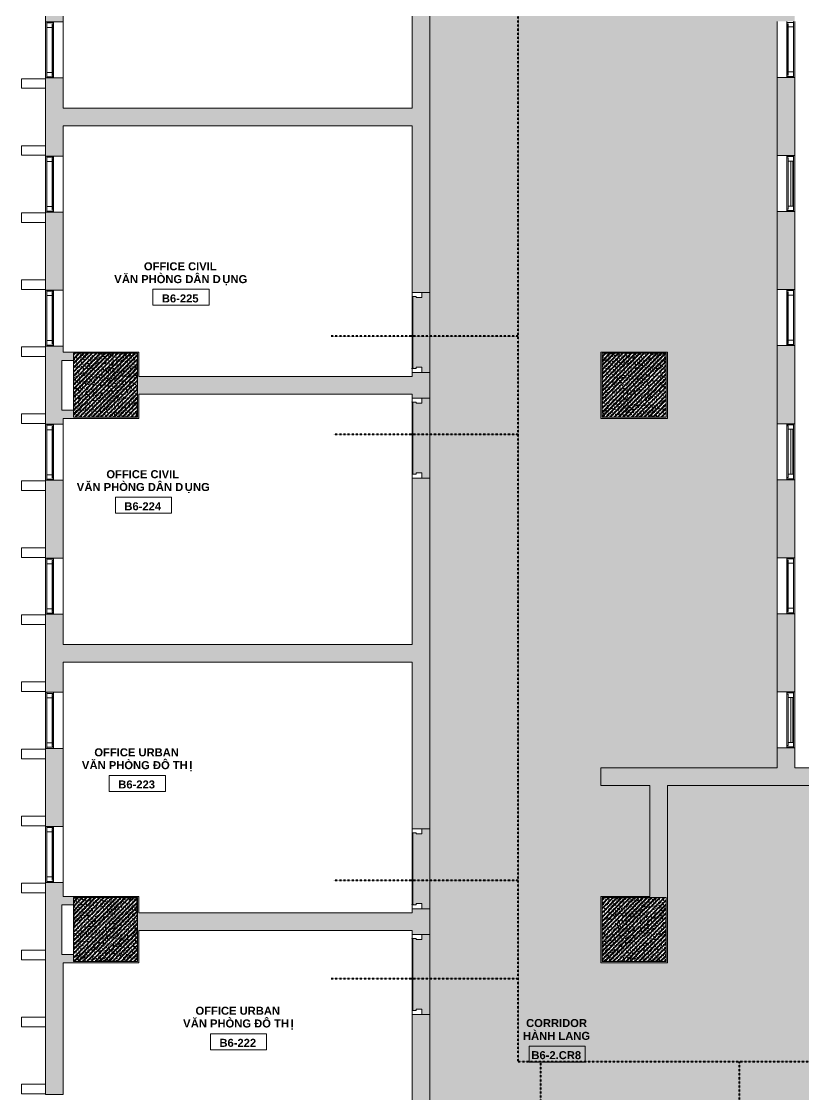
# Model space of a CAD drawing. Header units: millimetres. Extents: x -31340 to 17660, y 19597 to 75297.
# Drawn here: x -31340 to -21575, y 31886 to 45292 of the extents above; entities that cross this region are included whole.
import ezdxf

# ---------------------------------------------------------------- set-up
doc = ezdxf.new("R2010")
doc.units = ezdxf.units.MM
doc.linetypes.add('Dash', pattern=[6.35, 3.175, -3.175])
doc.linetypes.add('dash 1-1', pattern=[2, 1, -1])
for name, color, linetype, lineweight in [('A-AREA-IDEN', 2, 'Continuous', 9), ('A-DETL', 90, 'Continuous', 5), ('A-DOOR', 31, 'Continuous', 5), ('A-DOOR-FRAM', 31, 'Continuous', 5), ('A-FLOR', 192, 'Continuous', 5), ('A-FLOR-PATT', 8, 'Continuous', 5), ('A-GLAZ', 151, 'Continuous', 5), ('A-GLAZ-CWMG', 51, 'Continuous', 5), ('A-GLAZ-HDLN', 1, 'Dash', 5), ('A-WALL', 113, 'Continuous', 5), ('A-WALL-PATT', 111, 'Continuous', 5), ('S-COLS', 52, 'Continuous', 5)]:
    doc.layers.add(name, color=color, linetype=linetype, lineweight=lineweight)
doc.styles.add('Arial_B', font='arialbd.ttf', dxfattribs={"height": 100})
doc.styles.add('Arial_B_1', font='arialbd.ttf', dxfattribs={"height": 100})
pattern_1 = [(50, (0, 0), (63.763904, -5.57885), [6.668, -73.343]), (355, (0, 0), (-12.334876, 66.86951), [5.334, -58.674]), (100.451, (5.314, -0.465), (51.43036, 61.29098), [5.667, -62.332]), (46.184, (0, 17.78), (94.87722, -14.71484), [10.001, -110.014]), (96.636, (7.91, 16.55), (83.09115, 86.5993), [8.5, -93.497]), (351.184, (0, 17.78), (83.09204, 86.59928), [8.001, -88.011]), (21, (8.89, 13.335), (53.064487, -35.792726), [6.667, -73.342]), (326, (8.89, 13.335), (21.63066, 64.46546), [5.334, -58.674]), (71.451, (13.31, 10.35), (74.69646, 28.67237), [5.667, -62.332]), (37.5, (0, 0), (1.080413, 29.594271), [1.676, -56.286, 1.676, -57.887, -58.896]), (37.5, (0, 0), (1.080413, 29.594271), [-117.526, 1.676, -57.22]), (7.5, (0, 0), (23.386368, 35.063507), [1.676, -32.283, 1.676, -54.953, -22.447]), (7.5, (0, 0), (23.386368, 35.063507), [-90.589, 1.676, -20.771]), (327.5, (-19.825, 0), (47.456567, -2.005468), [1.676, -20.549, 1.676, -67.666, -92.011]), (327.5, (-19.825, 0), (47.456567, -2.005468), [-91.567, 1.676, -90.335]), (317.5, (-28.715, 0), (51.844948, 8.89904), [1.676, -27.216, 1.676, -44.374, -65.342]), (317.5, (-28.715, 0), (51.844948, 8.89904), [-74.943, 1.676, -63.665]), (45, (0, 0), (-26.715908, 26.715908), []), (45, (0, 10.89), (-26.715908, 26.715908), [])]

# ---------------------------------------------------------------- blocks, each defined once
blk = doc.blocks.new('DP3-D301 - DP3-D301-9166699-2nd Traffic Floor Plan - Pedestrian')
at = {"layer": 'A-DOOR'}
for p, q in [((447, -94), (447, -113)), ((450, -94), (447, -94)), ((450, -108), (450, -94))]:
    blk.add_line(p, q, dxfattribs=at)
for centre, radius, start, end in [((450, -113), 3, 180, 69.3211), ((450, -113), 3, 238.6638, 311.9935), ((450, -113), 3, 238.6638, 311.9935), ((450, -113), 3, 238.6638, 311.9935), ((450, -113), 3, 238.6638, 311.9935), ((450, -113), 3, 238.6638, 311.9935), ((450, -113), 3, 238.6638, 311.9935), ((450, -113), 3, 238.6638, 311.9935), ((452, -108), 2.19, 183.0662, 239.0753)]:
    blk.add_arc(centre, radius, start, end, dxfattribs=at)
at = {"layer": 'A-DOOR-FRAM'}
for p, q in [((-500, 10), (-435, 10)), ((-435, 10), (-435, -60)), ((435, 10), (500, 10)), ((435, -60), (435, 10)), ((-450, -110), (-500, -110)), ((-450, -60), (-450, -110)), ((-435, -60), (-450, -60)), ((450, -60), (435, -60)), ((450, -94), (450, -60)), ((500, -110), (451, -110))]:
    blk.add_line(p, q, dxfattribs=at)
blk = doc.blocks.new('DP3-D301 - DP3-D301-9166700-2nd Traffic Floor Plan - Pedestrian')
at = {"layer": 'A-DOOR'}
for p, q in [((447, 113), (447, 94)), ((447, 94), (450, 94)), ((450, 94), (450, 108))]:
    blk.add_line(p, q, dxfattribs=at)
for centre, radius, start, end in [((450, 113), 3, 290.6789, 180), ((450, 113), 3, 48.0065, 121.3362), ((450, 113), 3, 48.0065, 121.3362), ((450, 113), 3, 48.0065, 121.3362), ((450, 113), 3, 48.0065, 121.3362), ((450, 113), 3, 48.0065, 121.3362), ((450, 113), 3, 48.0065, 121.3362), ((450, 113), 3, 48.0065, 121.3362), ((452, 108), 2.19, 120.9247, 176.9338)]:
    blk.add_arc(centre, radius, start, end, dxfattribs=at)
at = {"layer": 'A-DOOR-FRAM'}
for p, q in [((-450, 110), (-500, 110)), ((-450, 60), (-450, 110)), ((-435, 60), (-450, 60)), ((-435, -10), (-435, 60)), ((450, 60), (435, 60)), ((435, 60), (435, -10)), ((450, 94), (450, 60)), ((500, 110), (451, 110)), ((-500, -10), (-435, -10)), ((435, -10), (500, -10))]:
    blk.add_line(p, q, dxfattribs=at)
blk = doc.blocks.new('VGU_CLUSTER_W1A - W2A - W3A - W4 - W5C - W6 - VGU_CLUSTER_W1A-8561551-2nd Traffic Floor Plan - Pedestrian')
at = {"layer": 'A-GLAZ', "lineweight": 9}
for p, q in [((-337, 95), (-350, 95)), ((-350, 12), (-337, 12)), ((-337, 95), (-337, 12)), ((-281, 95), (-337, 95)), ((-337, 12), (-337, 95)), ((-337, 12), (-322, 12)), ((-322, 12), (-322, 28)), ((-322, 28), (-281, 28)), ((-281, 28), (-281, 95)), ((281, 88), (-281, 88)), ((-281, 88), (-281, 63)), ((-281, 63), (281, 63)), ((337, 95), (281, 95)), ((281, 95), (281, 28)), ((281, 63), (281, 88)), ((281, 28), (322, 28)), ((322, 28), (322, 12)), ((322, 12), (337, 12)), ((337, 12), (337, 95)), ((350, 95), (337, 95)), ((337, 95), (337, 12)), ((337, 12), (350, 12))]:
    blk.add_line(p, q, dxfattribs=at)
at = {"layer": 'A-GLAZ'}
for p, q in [((-322, 12), (322, 12)), ((281, 95), (-281, 95)), ((-281, 28), (281, 28))]:
    blk.add_line(p, q, dxfattribs=at)
at = {"layer": 'A-GLAZ-HDLN'}
for p in [(-13, 12), (13, 12)]:
    blk.add_line(p, (0, 12), dxfattribs=at)
blk = doc.blocks.new('VGU_CLUSTER_W1C - W2C - VGU_CLUSTER_W1C-8560554-2nd Traffic Floor Plan - Pedestrian')
at = {"layer": 'A-GLAZ', "lineweight": 9}
for p, q in [((-337, 95), (-350, 95)), ((-350, 12), (-337, 12)), ((-337, 95), (-337, 12)), ((-281, 95), (-337, 95)), ((-337, 12), (-337, 95)), ((-337, 12), (-322, 12)), ((-322, 12), (-322, 28)), ((-322, 28), (-281, 28)), ((-281, 28), (-311, 28)), ((-311, 28), (-311, 21)), ((-311, 21), (-251, 21)), ((-251, 21), (-251, 28)), ((251, 28), (251, 21)), ((251, 21), (311, 21)), ((337, 95), (281, 95)), ((281, 28), (322, 28)), ((311, 28), (281, 28)), ((311, 21), (311, 28)), ((322, 28), (322, 12)), ((322, 12), (337, 12)), ((337, 12), (337, 95)), ((350, 95), (337, 95)), ((337, 95), (337, 12)), ((337, 12), (350, 12))]:
    blk.add_line(p, q, dxfattribs=at)
at = {"layer": 'A-GLAZ'}
for p, q in [((-322, 12), (322, 12)), ((-281, 95), (281, 95)), ((-281, 95), (-281, 28)), ((281, 28), (-281, 28)), ((-251, 21), (251, 21)), ((281, 95), (281, 28))]:
    blk.add_line(p, q, dxfattribs=at)
blk = doc.blocks.new('VGU_CLUSTER_W1C - W2C - VGU_CLUSTER_W1C-8570440-2nd Traffic Floor Plan - Pedestrian')
at = {"layer": 'A-GLAZ', "lineweight": 9}
for p, q in [((-350, -12), (-337, -12)), ((-337, -95), (-350, -95)), ((-337, -12), (-322, -12)), ((-337, -95), (-337, -12)), ((-337, -12), (-337, -95)), ((-281, -95), (-337, -95)), ((-322, -12), (-322, -28)), ((-322, -28), (-281, -28)), ((-311, -21), (-251, -21)), ((-311, -28), (-311, -21)), ((-281, -28), (-311, -28)), ((-251, -21), (-251, -28)), ((251, -21), (311, -21)), ((251, -28), (251, -21)), ((281, -28), (322, -28)), ((311, -28), (281, -28)), ((337, -95), (281, -95)), ((311, -21), (311, -28)), ((322, -12), (337, -12)), ((322, -28), (322, -12)), ((337, -12), (337, -95)), ((337, -12), (350, -12)), ((337, -95), (337, -12)), ((350, -95), (337, -95))]:
    blk.add_line(p, q, dxfattribs=at)
at = {"layer": 'A-GLAZ'}
for p, q in [((-322, -12), (322, -12)), ((-281, -28), (281, -28)), ((-281, -28), (-281, -95)), ((281, -95), (-281, -95)), ((-251, -21), (251, -21)), ((281, -28), (281, -95))]:
    blk.add_line(p, q, dxfattribs=at)
blk = doc.blocks.new('Room Tag - Room Tag-8377849-2nd Traffic Floor Plan - Pedestrian')
at = {"layer": 'A-AREA-IDEN'}
for p, q in [((-7, -0.80625), (-7, -4.80625)), ((-7, -0.80625), (7, -0.80625)), ((7, -0.80625), (7, -4.80625)), ((-7, -4.80625), (7, -4.80625))]:
    blk.add_line(p, q, dxfattribs=at)

msp = doc.modelspace()

# ---------------------------------------------------------------- hatches: boundary and pattern name
at = {"layer": 'A-FLOR-PATT'}
h = msp.add_hatch(color=11, dxfattribs=at)
h.paths.add_polyline_path([(-5115, 20117), (-3805, 20117), (-3805, 21062), (-3375, 21062), (-3375, 22637), (-3272, 22637), (-3274, 22638), (-3275, 22640), (-3275, 22699), (-3274, 22701), (-3272, 22702), (-3208, 22702), (-3206, 22701), (-3205, 22699), (-3205, 22690), (-3204, 22688), (-3202, 22687), (-3158, 22687), (-3156, 22686), (-3155, 22684), (-3155, 22640), (-3156, 22638), (-3158, 22637), (-3155, 22637), (-3155, 23584), (-3171, 23584), (-3171, 23587), (-3202, 23587), (-3204, 23586), (-3205, 23584), (-3205, 23575), (-3206, 23573), (-3208, 23572), (-3272, 23572), (-3274, 23573), (-3275, 23575), (-3275, 23634), (-3274, 23636), (-3272, 23637), (-3375, 23637), (-3375, 26947), (-3790, 26947), (-3790, 26932), (-3805, 26932), (-3805, 27762), (-3790, 27762), (-3790, 27747), (-3375, 27747), (-3375, 27847), (-3372, 27847), (-3374, 27848), (-3375, 27850), (-3375, 27894), (-3374, 27896), (-3372, 27897), (-3360, 27897), (-3360, 28497), (-3372, 28497), (-3374, 28498), (-3375, 28500), (-3375, 28544), (-3374, 28546), (-3372, 28547), (-3375, 28547), (-3375, 31072), (2875, 31072), (2875, 24752), (3975, 24752), (3975, 24742), (5975, 24742), (5975, 24752), (6145, 24752), (6145, 31132), (6408, 31132), (6406, 31133), (6405, 31135), (6405, 31194), (6406, 31196), (6408, 31197), (6472, 31197), (6474, 31196), (6475, 31194), (6475, 31185), (6476, 31183), (6479, 31182), (6509, 31182), (6509, 31185), (6525, 31185), (6525, 32979), (6509, 32979), (6509, 32982), (6478, 32982), (6476, 32981), (6475, 32979), (6475, 32970), (6474, 32968), (6472, 32967), (6408, 32967), (6406, 32968), (6405, 32970), (6405, 33029), (6406, 33031), (6408, 33032), (6145, 33032), (6145, 34042), (-2975, 34042), (-2975, 33532), (-3805, 33532), (-3805, 54562), (-2975, 54562), (-2975, 54052), (-1290, 54052), (-1290, 54789), (-1292, 54787), (-1294, 54787), (-1295, 54788), (-1295, 54792), (-1293, 54793), (-1290, 54793), (-1290, 60432), (-1625, 60432), (-1625, 60532), (-1690, 60532), (-1690, 60602), (-1675, 60602), (-1675, 60636), (-1678, 60636), (-1677, 60657), (-1676, 60658), (-1672, 60657), (-1672, 60655), (-1673, 60653), (-1673, 60652), (-1290, 60652), (-1291, 66510), (-1292, 66509), (-1295, 66509), (-1295, 66510), (-1295, 66514), (-1293, 66515), (-1274, 66515), (-1274, 66512), (-1105, 66512), (-1105, 65972), (4458, 65973), (4457, 65974), (4458, 65977), (4458, 65977), (4462, 65977), (4463, 65975), (4463, 65972), (5957, 65972), (5958, 65977), (5959, 65978), (5963, 65977), (5963, 65974), (5962, 65973), (5962, 65972), (8558, 65973), (8557, 65974), (8558, 65977), (8558, 65977), (8562, 65977), (8563, 65975), (8563, 65972), (10057, 65972), (10058, 65977), (10059, 65978), (10063, 65977), (10063, 65974), (10062, 65973), (10062, 65972), (13510, 65972), (13510, 68712), (11640, 68712), (11640, 68812), (11575, 68812), (11575, 68882), (11590, 68882), (11590, 68917), (10693, 68917), (10693, 68916), (10690, 68916), (10690, 68882), (10705, 68882), (10705, 68812), (10640, 68812), (10640, 68712), (10320, 68712), (10320, 68815), (10319, 68813), (10317, 68812), (10258, 68812), (10256, 68813), (10255, 68815), (10255, 68879), (10256, 68881), (10258, 68882), (10267, 68882), (10269, 68883), (10270, 68885), (10270, 68916), (10267, 68916), (10267, 68927), (9370, 68927), (9370, 68885), (9371, 68883), (9373, 68882), (9382, 68882), (9384, 68881), (9385, 68879), (9385, 68815), (9384, 68813), (9382, 68812), (9323, 68812), (9321, 68813), (9320, 68815), (9320, 68712), (5545, 68712), (5545, 68815), (5544, 68813), (5542, 68812), (5483, 68812), (5481, 68813), (5480, 68815), (5480, 68879), (5481, 68881), (5483, 68882), (5492, 68882), (5494, 68883), (5495, 68885), (5495, 68927), (4698, 68927), (4698, 68916), (4695, 68916), (4695, 68885), (4696, 68883), (4698, 68882), (4707, 68882), (4709, 68881), (4710, 68879), (4710, 68815), (4709, 68813), (4707, 68812), (4648, 68812), (4646, 68813), (4645, 68815), (4645, 68712), (-1105, 68712), (-1105, 68312), (-1274, 68312), (-1274, 68309), (-1295, 68310), (-1296, 68310), (-1295, 68315), (-1292, 68315), (-1291, 68314), (-1290, 68314), (-1290, 68712), (-3375, 68712), (-3375, 71542), (-2875, 71542), (-2875, 71492), (-2860, 71492), (-2860, 71422), (-2925, 71422), (-2925, 71412), (-1925, 71412), (-1925, 71422), (-1990, 71422), (-1990, 71492), (-1975, 71492), (-1975, 71526), (-1978, 71526), (-1977, 71547), (-1976, 71548), (-1972, 71547), (-1972, 71544), (-1973, 71543), (-1973, 71542), (-1435, 71542), (-1435, 73062), (-1980, 73062), (-1980, 73132), (-1965, 73132), (-1965, 73182), (-1915, 73182), (-1915, 73192), (-2915, 73192), (-2915, 73182), (-2866, 73182), (-2868, 73184), (-2868, 73186), (-2867, 73187), (-2863, 73187), (-2862, 73185), (-2862, 73166), (-2865, 73166), (-2865, 73132), (-2850, 73132), (-2850, 73062), (-3375, 73062), (-3375, 73832), (-3805, 73832), (-3805, 74777), (-5175, 74777), (-5175, 73062), (-5470, 73062), (-5470, 73132), (-5455, 73132), (-5455, 73166), (-5458, 73166), (-5457, 73187), (-5456, 73188), (-5452, 73187), (-5452, 73184), (-5453, 73183), (-5453, 73182), (-5405, 73182), (-5405, 73192), (-6405, 73192), (-6405, 73182), (-6355, 73182), (-6355, 73132), (-6340, 73132), (-6340, 73062), (-6405, 73062), (-6405, 71542), (-5175, 71542), (-5175, 68702), (-5890, 68702), (-5890, 68712), (-7090, 68712), (-7090, 68702), (-8290, 68702), (-8290, 68712), (-9490, 68712), (-9490, 68702), (-10205, 68702), (-10205, 68712), (-11390, 68712), (-11390, 69677), (-11539, 69677), (-11537, 69675), (-11537, 69673), (-11538, 69672), (-11542, 69672), (-11543, 69674), (-11543, 69677), (-12830, 69677), (-12830, 68712), (-20045, 68712), (-20045, 69677), (-20224, 69677), (-20222, 69675), (-20222, 69673), (-20223, 69672), (-20227, 69672), (-20228, 69674), (-20228, 69677), (-21722, 69677), (-21722, 69672), (-21723, 69671), (-21727, 69672), (-21728, 69674), (-21727, 69676), (-21727, 69677), (-21905, 69677), (-21905, 68712), (-23495, 68712), (-23495, 70787), (-24439, 70787), (-24437, 70785), (-24437, 70783), (-24438, 70782), (-24442, 70782), (-24443, 70784), (-24443, 70803), (-24440, 70803), (-24440, 70837), (-24455, 70837), (-24455, 70907), (-24390, 70907), (-24390, 71002), (-25390, 71002), (-25390, 70907), (-25325, 70907), (-25325, 70837), (-25340, 70837), (-25340, 70787), (-26240, 70787), (-26240, 68707), (-26340, 68707), (-26340, 68642), (-26410, 68642), (-26410, 68657), (-26455, 68657), (-26455, 67760), (-26444, 67760), (-26444, 67757), (-26410, 67757), (-26410, 67772), (-26340, 67772), (-26340, 67707), (-26240, 67707), (-26240, 65357), (-26340, 65357), (-26340, 65292), (-26406, 65292), (-26406, 65307), (-26455, 65307), (-26455, 64410), (-26444, 64410), (-26444, 64407), (-26406, 64407), (-26406, 64422), (-26340, 64422), (-26340, 64357), (-26240, 64357), (-26240, 64037), (-26340, 64037), (-26340, 63972), (-26410, 63972), (-26410, 63987), (-26444, 63987), (-26444, 63984), (-26455, 63984), (-26455, 63087), (-26410, 63087), (-26410, 63102), (-26340, 63102), (-26340, 63037), (-26240, 63037), (-26240, 60552), (-26056, 60552), (-26058, 60554), (-26058, 60556), (-26057, 60557), (-26053, 60557), (-26052, 60555), (-26052, 60536), (-26055, 60536), (-26055, 60502), (-26040, 60502), (-26040, 60432), (-26240, 60432), (-26240, 58657), (-26340, 58657), (-26340, 58592), (-26410, 58592), (-26410, 58607), (-26455, 58607), (-26455, 57710), (-26444, 57710), (-26444, 57707), (-26410, 57707), (-26410, 57722), (-26340, 57722), (-26340, 57657), (-26240, 57657), (-26240, 55307), (-26340, 55307), (-26340, 55242), (-26410, 55242), (-26410, 55257), (-26455, 55257), (-26455, 54360), (-26444, 54360), (-26444, 54357), (-26410, 54357), (-26410, 54372), (-26340, 54372), (-26340, 54307), (-26240, 54307), (-26240, 53987), (-26340, 53987), (-26340, 53922), (-26410, 53922), (-26410, 53937), (-26444, 53937), (-26444, 53934), (-26455, 53934), (-26455, 53037), (-26410, 53037), (-26410, 53052), (-26340, 53052), (-26340, 52987), (-26240, 52987), (-26240, 48607), (-26340, 48607), (-26340, 48542), (-26410, 48542), (-26410, 48557), (-26455, 48557), (-26455, 47660), (-26444, 47660), (-26444, 47657), (-26410, 47657), (-26410, 47672), (-26340, 47672), (-26340, 47607), (-26240, 47607), (-26240, 47287), (-26340, 47287), (-26340, 47222), (-26410, 47222), (-26410, 47237), (-26444, 47237), (-26444, 47234), (-26455, 47234), (-26455, 46337), (-26410, 46337), (-26410, 46352), (-26340, 46352), (-26340, 46287), (-26240, 46287), (-26240, 41907), (-26340, 41907), (-26340, 41842), (-26410, 41842), (-26410, 41857), (-26455, 41857), (-26455, 40960), (-26444, 40960), (-26444, 40957), (-26410, 40957), (-26410, 40972), (-26340, 40972), (-26340, 40907), (-26240, 40907), (-26240, 40587), (-26340, 40587), (-26340, 40522), (-26410, 40522), (-26410, 40537), (-26444, 40537), (-26444, 40534), (-26455, 40534), (-26455, 39637), (-26410, 39637), (-26410, 39652), (-26340, 39652), (-26340, 39587), (-26240, 39587), (-26240, 35207), (-26340, 35207), (-26340, 35142), (-26410, 35142), (-26410, 35157), (-26455, 35157), (-26455, 34260), (-26444, 34260), (-26444, 34257), (-26410, 34257), (-26410, 34272), (-26340, 34272), (-26340, 34207), (-26240, 34207), (-26240, 33887), (-26340, 33887), (-26340, 33822), (-26410, 33822), (-26410, 33837), (-26444, 33837), (-26444, 33834), (-26455, 33834), (-26455, 32937), (-26410, 32937), (-26410, 32952), (-26340, 32952), (-26340, 32887), (-26240, 32887), (-26240, 28507), (-26340, 28507), (-26340, 28442), (-26410, 28442), (-26410, 28457), (-26455, 28457), (-26455, 27560), (-26444, 27560), (-26444, 27557), (-26410, 27557), (-26410, 27572), (-26340, 27572), (-26340, 27507), (-26240, 27507), (-26240, 27187), (-26340, 27187), (-26340, 27122), (-26410, 27122), (-26410, 27137), (-26444, 27137), (-26444, 27134), (-26455, 27134), (-26455, 26237), (-26410, 26237), (-26410, 26252), (-26340, 26252), (-26340, 26187), (-26240, 26187), (-26240, 24107), (-25355, 24107), (-25355, 24007), (-25290, 24007), (-25290, 23937), (-25305, 23937), (-25305, 23891), (-24408, 23891), (-24408, 23903), (-24405, 23903), (-24405, 23937), (-24420, 23937), (-24420, 24007), (-24355, 24007), (-24355, 24107), (-24105, 24107), (-24105, 31072), (-23275, 31072), (-23275, 30077), (-23126, 30077), (-23128, 30079), (-23128, 30081), (-23127, 30082), (-23123, 30082), (-23122, 30080), (-23122, 30077), (-21628, 30078), (-21627, 30082), (-21626, 30083), (-21622, 30082), (-21622, 30079), (-21623, 30078), (-21623, 30077), (-21475, 30077), (-21475, 31072), (-12095, 31072), (-12095, 30077), (-11947, 30078), (-11948, 30079), (-11947, 30082), (-11947, 30082), (-11943, 30082), (-11942, 30080), (-11942, 30077), (-10448, 30077), (-10447, 30082), (-10446, 30083), (-10442, 30082), (-10442, 30079), (-10443, 30078), (-10443, 30077), (-10295, 30077), (-10295, 31072), (-6625, 31072), (-6625, 31352), (-6525, 31352), (-6525, 31417), (-6455, 31417), (-6455, 31402), (-6421, 31402), (-6421, 31405), (-6400, 31404), (-6399, 31404), (-6400, 31399), (-6402, 31399), (-6404, 31400), (-6405, 31400), (-6405, 31072), (-5175, 31072), (-5175, 26557), (-6920, 26557), (-6920, 24957), (-5175, 24957), (-5175, 20117)])
h.paths.add_polyline_path([(-3158, 23587), (-3155, 23587), (-3155, 23588), (-3155, 23637), (-3158, 23637), (-3156, 23636), (-3155, 23634), (-3155, 23589), (-3156, 23588), (-3158, 23587)])
h.paths.add_polyline_path([(-3555, 30424), (-3555, 30445), (-3515, 30471), (-3504, 30478), (-3494, 30488), (-3491, 30497), (-3490, 30507), (-3490, 30530), (-3555, 30530), (-3555, 30548), (-3407, 30548), (-3407, 30484), (-3411, 30455), (-3416, 30446), (-3425, 30439), (-3436, 30434), (-3448, 30433), (-3462, 30435), (-3474, 30443), (-3483, 30455), (-3488, 30474), (-3496, 30463), (-3515, 30448), (-3520, 30445)])
h.paths.add_polyline_path([(-3448, 30451), (-3438, 30454), (-3432, 30459), (-3427, 30469), (-3425, 30484), (-3425, 30530), (-3471, 30530), (-3471, 30488), (-3469, 30467), (-3461, 30455), (-3454, 30453)])
h.paths.add_polyline_path([(-3407, 30580), (-3555, 30580), (-3555, 30599), (-3485, 30599), (-3485, 30677), (-3555, 30677), (-3555, 30696), (-3407, 30696), (-3407, 30677), (-3467, 30677), (-3467, 30599), (-3407, 30599)])
h.paths.add_polyline_path([(6522, 31132), (6525, 31132), (6525, 31134), (6525, 31133)])
h.paths.add_polyline_path([(6525, 31179), (6525, 31182), (6524, 31182), (6522, 31182), (6524, 31181), (6525, 31179)])
h.paths.add_polyline_path([(6524, 32982), (6525, 32983), (6525, 32984), (6524, 32983), (6522, 32982)])
h.paths.add_polyline_path([(6525, 33029), (6525, 33032), (6522, 33032), (6524, 33031)])
h.paths.add_polyline_path([(-6455, 33187), (-6525, 33187), (-6525, 33252), (-6625, 33252), (-6625, 33532), (-10605, 33532), (-10605, 35747), (-23275, 35747), (-23275, 33532), (-24105, 33532), (-24105, 34362), (-23495, 34362), (-23495, 35747), (-24105, 35747), (-24105, 35967), (-21905, 35967), (-21905, 61417), (-23275, 61417), (-23275, 60432), (-24270, 60432), (-24270, 60502), (-24255, 60502), (-24255, 60536), (-24258, 60536), (-24257, 60557), (-24256, 60558), (-24252, 60557), (-24252, 60555), (-24253, 60553), (-24253, 60552), (-24105, 60552), (-24105, 61637), (-21905, 61637), (-21905, 66412), (-5175, 66412), (-5175, 60652), (-3805, 60652), (-3805, 61262), (-2975, 61262), (-2975, 60652), (-2575, 60652), (-2575, 60602), (-2560, 60602), (-2560, 60532), (-2625, 60532), (-2625, 60432), (-5175, 60432), (-5175, 33532), (-6405, 33532), (-6405, 33203), (-6403, 33205), (-6401, 33205), (-6400, 33204), (-6400, 33200), (-6402, 33199), (-6421, 33199), (-6421, 33202), (-6455, 33202), (-6455, 33199)])
h.paths.add_polyline_path([(-16490, 33532), (-17305, 33532), (-17305, 34362), (-16475, 34362), (-16475, 33532)])
h.paths.add_polyline_path([(-23290, 40332), (-24105, 40332), (-24105, 41162), (-23275, 41162), (-23275, 40332)])
h.paths.add_polyline_path([(-3985, 46554), (-3985, 46575), (-3945, 46601), (-3934, 46608), (-3924, 46618), (-3921, 46627), (-3920, 46637), (-3920, 46660), (-3985, 46660), (-3985, 46678), (-3837, 46678), (-3837, 46614), (-3841, 46585), (-3846, 46576), (-3855, 46569), (-3866, 46564), (-3878, 46563), (-3892, 46565), (-3904, 46573), (-3913, 46585), (-3918, 46604), (-3926, 46593), (-3945, 46578), (-3950, 46575)])
h.paths.add_polyline_path([(-3878, 46581), (-3869, 46583), (-3862, 46589), (-3857, 46599), (-3855, 46618), (-3855, 46660), (-3902, 46660), (-3901, 46614), (-3899, 46597), (-3891, 46585), (-3884, 46583)])
h.paths.add_polyline_path([(-3837, 46710), (-3985, 46710), (-3985, 46729), (-3915, 46729), (-3915, 46807), (-3985, 46807), (-3985, 46826), (-3837, 46826), (-3837, 46807), (-3897, 46807), (-3897, 46729), (-3837, 46729)])
h.paths.add_polyline_path([(-23290, 47032), (-24105, 47032), (-24105, 47862), (-23275, 47862), (-23275, 47032)])
h.paths.add_polyline_path([(-24105, 53732), (-24105, 54562), (-23275, 54562), (-23275, 53732), (-24090, 53732)])
h.paths.add_polyline_path([(-3790, 65882), (-3805, 65882), (-3805, 66412), (-2975, 66412), (-2975, 65882), (-3349, 65882)])
h.paths.add_polyline_path([(-24083, 65882), (-24105, 65882), (-24105, 66412), (-23275, 66412), (-23275, 65882), (-23495, 65882)])
h.paths.add_polyline_path([(6160, 67532), (6145, 67532), (6145, 68347), (6975, 68347), (6975, 67532), (6960, 67532)])
h.paths.add_polyline_path([(-2833, 68532), (-2851, 68532), (-2851, 68680), (-2787, 68680), (-2758, 68676), (-2748, 68670), (-2742, 68662), (-2737, 68651), (-2736, 68639), (-2738, 68625), (-2746, 68613), (-2758, 68604), (-2777, 68599), (-2766, 68591), (-2751, 68572), (-2727, 68532), (-2748, 68532), (-2771, 68568), (-2781, 68583), (-2791, 68593), (-2800, 68596), (-2810, 68597), (-2833, 68597), (-2833, 68596)])
h.paths.add_polyline_path([(-2883, 68532), (-2902, 68532), (-2902, 68602), (-2980, 68602), (-2980, 68532), (-2999, 68532), (-2999, 68680), (-2980, 68680), (-2980, 68620), (-2902, 68620), (-2902, 68680), (-2883, 68680), (-2883, 68597)])
h.paths.add_polyline_path([(-2833, 68615), (-2787, 68616), (-2770, 68618), (-2758, 68626), (-2754, 68639), (-2756, 68648), (-2762, 68655), (-2772, 68660), (-2791, 68662), (-2833, 68662)])
h.paths.add_polyline_path([(4745, 68932), (6145, 68932), (6145, 71422), (5545, 71422), (5545, 71525), (5544, 71523), (5542, 71522), (5483, 71522), (5481, 71523), (5480, 71525), (5480, 71589), (5481, 71591), (5483, 71592), (5492, 71592), (5494, 71593), (5495, 71595), (5495, 71639), (5496, 71641), (5498, 71642), (5542, 71642), (5544, 71641), (5545, 71639), (5545, 71642), (6145, 71642), (6145, 74777), (4545, 74777), (4545, 71642), (4645, 71642), (4645, 71639), (4646, 71641), (4648, 71642), (4692, 71642), (4694, 71640), (4695, 71640), (4694, 71642), (4692, 71644), (4692, 71646), (4693, 71647), (4697, 71647), (4698, 71645), (4698, 71626), (4695, 71626), (4695, 71595), (4696, 71593), (4698, 71592), (4707, 71592), (4709, 71591), (4710, 71589), (4710, 71525), (4709, 71523), (4707, 71522), (4648, 71522), (4646, 71523), (4645, 71525), (4645, 71422), (4545, 71422), (4545, 68932), (4694, 68932), (4692, 68934), (4692, 68936), (4693, 68937), (4697, 68937), (4698, 68935), (4698, 68932)])
h.paths.add_polyline_path([(6085, 69102), (5585, 69102), (5585, 71102), (6085, 71102), (6085, 70217)])
h.paths.add_polyline_path([(5901, 71817), (5585, 71817), (5585, 73817), (6085, 73817), (6085, 71817)])
at = {"layer": 'A-WALL-PATT'}
h = msp.add_hatch(color=256, dxfattribs=at)
h.paths.add_polyline_path([(-21685, 35967), (-21685, 36217), (-21905, 36217), (-21905, 35967), (-21849, 35967)])
h.paths.add_polyline_path([(-21905, 36917), (-21685, 36917), (-21685, 37892), (-21905, 37892), (-21905, 37380)])
h.paths.add_polyline_path([(-21905, 38592), (-21685, 38592), (-21685, 39567), (-21905, 39567)])
h.paths.add_polyline_path([(-21685, 40267), (-21685, 41242), (-21905, 41242), (-21905, 40267), (-21849, 40267)])
h.paths.add_polyline_path([(-21849, 41942), (-21685, 41942), (-21685, 42917), (-21905, 42917), (-21905, 41942)])
h.paths.add_polyline_path([(-21685, 43617), (-21685, 44592), (-21905, 44592), (-21905, 43617)])
h.paths.add_polyline_path([(-21905, 45292), (-21685, 45292), (-21685, 46267), (-21905, 46267)])
h.paths.add_polyline_path([(-21905, 46967), (-21685, 46967), (-21685, 47942), (-21905, 47942)])
h.paths.add_polyline_path([(-21905, 48642), (-21685, 48642), (-21685, 49617), (-21905, 49617), (-21905, 49108)])
h.paths.add_polyline_path([(-21905, 50317), (-21685, 50317), (-21685, 51292), (-21905, 51292)])
h.paths.add_polyline_path([(-21685, 51992), (-21685, 52967), (-21905, 52967), (-21905, 51992)])
h.paths.add_polyline_path([(-21905, 53667), (-21685, 53667), (-21685, 54642), (-21905, 54642), (-21905, 53799)])
h.paths.add_polyline_path([(-21685, 55342), (-21685, 56317), (-21905, 56317), (-21905, 55342)])
h.paths.add_polyline_path([(-21905, 57017), (-21685, 57017), (-21685, 57992), (-21905, 57992)])
h.paths.add_polyline_path([(-21849, 58692), (-21685, 58692), (-21685, 59667), (-21905, 59667), (-21905, 58692)])
h.paths.add_polyline_path([(-21849, 60367), (-21685, 60367), (-21685, 62182), (-21905, 62182), (-21905, 60367)])
h = msp.add_hatch(color=256, dxfattribs=at)
h.paths.add_polyline_path([(-26240, 35967), (-26240, 39587), (-26460, 39587), (-26460, 35967)])
h.paths.add_polyline_path([(-26460, 40587), (-26240, 40587), (-26240, 40907), (-26460, 40907), (-26460, 40605)])
h.paths.add_polyline_path([(-26240, 41907), (-26240, 46287), (-26460, 46287), (-26460, 41907)])
h.paths.add_polyline_path([(-26240, 47287), (-26240, 47607), (-26460, 47607), (-26460, 47287)])
h.paths.add_polyline_path([(-26460, 48607), (-26240, 48607), (-26240, 52987), (-26460, 52987), (-26460, 49108)])
h.paths.add_polyline_path([(-26460, 53987), (-26240, 53987), (-26240, 54307), (-26460, 54307), (-26460, 54037)])
h.paths.add_polyline_path([(-26240, 55307), (-26240, 57657), (-26460, 57657), (-26460, 55307)])
h.paths.add_polyline_path([(-26240, 58657), (-26240, 60407), (-26460, 60407), (-26460, 58657)])
h = msp.add_hatch(color=256, dxfattribs=at)
h.paths.add_polyline_path([(-30820, 41162), (-30820, 41236), (-31040, 41236), (-31040, 41162)])
h.paths.add_polyline_path([(-31040, 41936), (-30820, 41936), (-30820, 42911), (-31040, 42911), (-31040, 42071)])
h.paths.add_polyline_path([(-31040, 43611), (-30820, 43611), (-30820, 44586), (-31040, 44586), (-31040, 43987)])
h.paths.add_polyline_path([(-30820, 45286), (-30820, 46261), (-31040, 46261), (-31040, 45286)])
h.paths.add_polyline_path([(-31040, 46961), (-30820, 46961), (-30820, 47032), (-31040, 47032)])
for points in [[(-30820, 43987), (-26460, 43987), (-26460, 44207), (-30820, 44207)], [(-30835, 41057), (-30690, 41057), (-30690, 41162), (-31040, 41162), (-31040, 41057)], [(-29875, 41147), (-29875, 41162), (-30690, 41162), (-30690, 41147), (-29890, 41147)], [(-23290, 41147), (-23275, 41147), (-23275, 41162), (-24105, 41162), (-24105, 41147), (-24090, 41147)], [(-31040, 40437), (-30835, 40437), (-30835, 41057), (-31040, 41057), (-31040, 40899)], [(-29890, 40332), (-29875, 40332), (-29875, 41147), (-29890, 41147), (-29890, 40347)], [(-24090, 40332), (-24090, 41147), (-24105, 41147), (-24105, 40332)], [(-23275, 40332), (-23275, 41147), (-23290, 41147), (-23290, 40332)], [(-29875, 40637), (-26460, 40637), (-26460, 40857), (-29875, 40857)], [(-30690, 40332), (-30690, 40437), (-31040, 40437), (-31040, 40332), (-30820, 40332)], [(-29890, 40347), (-30690, 40347), (-30690, 40332), (-29890, 40332)], [(-23290, 40332), (-23290, 40347), (-24090, 40347), (-24090, 40332)], [(-26460, 37287), (-26460, 37507), (-30820, 37507), (-30820, 37287), (-28786, 37287)], [(-23495, 34362), (-23275, 34362), (-23275, 35747), (-23495, 35747), (-23495, 35035)], [(-30835, 34257), (-30690, 34257), (-30690, 34362), (-31040, 34362), (-31040, 34257)], [(-29875, 34347), (-29875, 34362), (-30690, 34362), (-30690, 34347), (-29890, 34347)], [(-29890, 33532), (-29875, 33532), (-29875, 34347), (-29890, 34347), (-29890, 33547)], [(-23290, 34347), (-23275, 34347), (-23275, 34362), (-24105, 34362), (-24105, 34347), (-23495, 34347)], [(-24090, 33532), (-24090, 34347), (-24105, 34347), (-24105, 33532)], [(-23275, 33532), (-23275, 34347), (-23290, 34347), (-23290, 33532)], [(-31040, 33637), (-30835, 33637), (-30835, 34257), (-31040, 34257), (-31040, 33862)], [(-29875, 33937), (-26460, 33937), (-26460, 34157), (-29875, 34157)], [(-30690, 33532), (-30690, 33637), (-31040, 33637), (-31040, 33532), (-30820, 33532)], [(-29890, 33547), (-30690, 33547), (-30690, 33532), (-29890, 33532)], [(-23290, 33547), (-24090, 33547), (-24090, 33532), (-23290, 33532)]]:
    msp.add_hatch(color=256, dxfattribs=at).paths.add_polyline_path(points)
h = msp.add_hatch(color=256, dxfattribs=at)
h.paths.add_polyline_path([(-30820, 34362), (-30820, 34536), (-31040, 34536), (-31040, 34362)])
h.paths.add_polyline_path([(-30820, 35236), (-30820, 36211), (-31040, 36211), (-31040, 35236)])
h.paths.add_polyline_path([(-31040, 36911), (-30820, 36911), (-30820, 37886), (-31040, 37886), (-31040, 37287)])
h.paths.add_polyline_path([(-31040, 38586), (-30820, 38586), (-30820, 39561), (-31040, 39561)])
h.paths.add_polyline_path([(-30820, 40261), (-30820, 40332), (-31040, 40332), (-31040, 40261)])
h = msp.add_hatch(color=256, dxfattribs=at)
h.paths.add_polyline_path([(-26240, 24107), (-26240, 26187), (-26460, 26187), (-26460, 24107)])
h.paths.add_polyline_path([(-26240, 27187), (-26240, 27507), (-26460, 27507), (-26460, 27187)])
h.paths.add_polyline_path([(-26460, 28507), (-26240, 28507), (-26240, 32887), (-26460, 32887), (-26460, 30587)])
h.paths.add_polyline_path([(-26240, 33887), (-26240, 34207), (-26460, 34207), (-26460, 33887)])
h.paths.add_polyline_path([(-26460, 35207), (-26240, 35207), (-26240, 35967), (-26460, 35967)])
h = msp.add_hatch(color=256, dxfattribs=at)
h.paths.add_polyline_path([(-5661, 35747), (-5395, 35747), (-5395, 35967), (-7315, 35967), (-7315, 35747)])
h.paths.add_polyline_path([(-21905, 35747), (-21415, 35747), (-21415, 35967), (-24105, 35967), (-24105, 35747), (-23275, 35747)])
h.paths.add_polyline_path([(-10286, 35747), (-9690, 35747), (-9690, 35967), (-10665, 35967), (-10665, 35747), (-10385, 35747)])
h.paths.add_polyline_path([(-8015, 35747), (-8015, 35967), (-8990, 35967), (-8990, 35747)])
h.paths.add_polyline_path([(-20715, 35747), (-19740, 35747), (-19740, 35967), (-20715, 35967)])
h.paths.add_polyline_path([(-11365, 35747), (-11365, 35967), (-12340, 35967), (-12340, 35747)])
h.paths.add_polyline_path([(-17365, 35747), (-16390, 35747), (-16390, 35967), (-17365, 35967)])
h.paths.add_polyline_path([(-19040, 35747), (-18065, 35747), (-18065, 35967), (-19040, 35967)])
h.paths.add_polyline_path([(-14015, 35747), (-13040, 35747), (-13040, 35967), (-14015, 35967)])
h.paths.add_polyline_path([(-14911, 35747), (-14715, 35747), (-14715, 35967), (-15690, 35967), (-15690, 35747)])
h = msp.add_hatch(color=256, dxfattribs=at)
h.paths.add_polyline_path([(-30820, 27762), (-30820, 27836), (-31040, 27836), (-31040, 27762)])
h.paths.add_polyline_path([(-30820, 28536), (-30820, 29511), (-31040, 29511), (-31040, 28536)])
h.paths.add_polyline_path([(-31040, 30211), (-30820, 30211), (-30820, 31186), (-31040, 31186), (-31040, 30344)])
h.paths.add_polyline_path([(-30820, 31886), (-30820, 33532), (-31040, 33532), (-31040, 31886)])
at = {"layer": 'S-COLS'}
h = msp.add_hatch(dxfattribs=at)
h.set_pattern_fill('FP_1', color=256, style=0, pattern_type=2)
h.set_pattern_definition(pattern_1)
h.paths.add_polyline_path([(-30690, 40347), (-29890, 40347), (-29890, 41147), (-30690, 41147), (-30690, 40899)])
h = msp.add_hatch(dxfattribs=at)
h.set_pattern_fill('FP_1', color=256, style=0, pattern_type=2)
h.set_pattern_definition(pattern_1)
h.paths.add_polyline_path([(-23290, 41147), (-24090, 41147), (-24090, 40347), (-23290, 40347)])
h = msp.add_hatch(dxfattribs=at)
h.set_pattern_fill('FP_1', color=256, style=0, pattern_type=2)
h.set_pattern_definition(pattern_1)
h.paths.add_polyline_path([(-30690, 33547), (-29890, 33547), (-29890, 34347), (-30690, 34347), (-30690, 33862)])
h = msp.add_hatch(dxfattribs=at)
h.set_pattern_fill('FP_1', color=256, style=0, pattern_type=2)
h.set_pattern_definition(pattern_1)
h.paths.add_polyline_path([(-23290, 33547), (-23290, 34347), (-24090, 34347), (-24090, 33547)])

# ---------------------------------------------------------------- linework, layer by layer
at = {"layer": 'A-DETL', "linetype": 'dash 1-1', "lineweight": 40}
for p, q in [((-25140, 32299), (-25140, 67562)), ((-25140, 41362), (-27475, 41362)), ((-25140, 40132), (-27440, 40132)), ((-25140, 34562), (-27440, 34562)), ((-25140, 33332), (-27475, 33332)), ((-25140, 32299), (-4578, 32299)), ((-24855, 21399), (-24855, 32299)), ((-22375, 20452), (-22375, 32299))]:
    msp.add_line(p, q, dxfattribs=at)
at = {"layer": 'A-FLOR'}
for p, q in [((-26460, 40960), (-26460, 41857)), ((-26455, 41857), (-26455, 40960)), ((-26460, 39637), (-26460, 40534)), ((-26455, 40534), (-26455, 39637)), ((-26460, 34260), (-26460, 35157)), ((-26455, 35157), (-26455, 34260)), ((-26460, 32937), (-26460, 33834)), ((-26455, 33834), (-26455, 32937))]:
    msp.add_line(p, q, dxfattribs=at)
at = {"layer": 'A-GLAZ-CWMG'}
for p, q in [((-31040, 44577), (-31340, 44577)), ((-31340, 44577), (-31340, 44457)), ((-31040, 44457), (-31040, 44577)), ((-31340, 44457), (-31040, 44457)), ((-31040, 43740), (-31340, 43740)), ((-31340, 43740), (-31340, 43620)), ((-31040, 43620), (-31040, 43740)), ((-31340, 43620), (-31040, 43620)), ((-31040, 42902), (-31340, 42902)), ((-31340, 42902), (-31340, 42782)), ((-31040, 42782), (-31040, 42902)), ((-31340, 42782), (-31040, 42782)), ((-31040, 42065), (-31340, 42065)), ((-31340, 42065), (-31340, 41945)), ((-31040, 41945), (-31040, 42065)), ((-31340, 41945), (-31040, 41945)), ((-31040, 41227), (-31340, 41227)), ((-31340, 41227), (-31340, 41107)), ((-31040, 41107), (-31040, 41227)), ((-31340, 41107), (-31040, 41107)), ((-31040, 40390), (-31340, 40390)), ((-31340, 40390), (-31340, 40270)), ((-31040, 40270), (-31040, 40390)), ((-31340, 40270), (-31040, 40270)), ((-31040, 39552), (-31340, 39552)), ((-31340, 39552), (-31340, 39432)), ((-31040, 39432), (-31040, 39552)), ((-31340, 39432), (-31040, 39432)), ((-31040, 38715), (-31340, 38715)), ((-31340, 38715), (-31340, 38595)), ((-31040, 38595), (-31040, 38715)), ((-31340, 38595), (-31040, 38595)), ((-31040, 37877), (-31340, 37877)), ((-31340, 37877), (-31340, 37757)), ((-31040, 37757), (-31040, 37877)), ((-31340, 37757), (-31040, 37757)), ((-31040, 37040), (-31340, 37040)), ((-31340, 37040), (-31340, 36920)), ((-31040, 36920), (-31040, 37040)), ((-31340, 36920), (-31040, 36920)), ((-31040, 36202), (-31340, 36202)), ((-31340, 36202), (-31340, 36082)), ((-31040, 36082), (-31040, 36202)), ((-31340, 36082), (-31040, 36082)), ((-31040, 35365), (-31340, 35365)), ((-31340, 35365), (-31340, 35245)), ((-31040, 35245), (-31040, 35365)), ((-31340, 35245), (-31040, 35245)), ((-31040, 34527), (-31340, 34527)), ((-31340, 34527), (-31340, 34407)), ((-31040, 34407), (-31040, 34527)), ((-31340, 34407), (-31040, 34407)), ((-31040, 33690), (-31340, 33690)), ((-31340, 33690), (-31340, 33570)), ((-31040, 33570), (-31040, 33690)), ((-31340, 33570), (-31040, 33570)), ((-31040, 32852), (-31340, 32852)), ((-31340, 32852), (-31340, 32732)), ((-31040, 32732), (-31040, 32852)), ((-31340, 32732), (-31040, 32732)), ((-31040, 32015), (-31340, 32015)), ((-31340, 32015), (-31340, 31895)), ((-31040, 31895), (-31040, 32015)), ((-31340, 31895), (-31040, 31895))]:
    msp.add_line(p, q, dxfattribs=at)
at = {"layer": 'A-WALL', "lineweight": 15}
for p, q in [((-31040, 46261), (-31040, 45286)), ((-30820, 45286), (-30820, 46261)), ((-26460, 46287), (-26460, 44207)), ((-26240, 41907), (-26240, 46287)), ((-31040, 45286), (-30820, 45286)), ((-31040, 44586), (-31040, 43611)), ((-30820, 44586), (-31040, 44586)), ((-30820, 44207), (-30820, 44586)), ((-21905, 44592), (-21905, 43617)), ((-21685, 44592), (-21905, 44592)), ((-21685, 43617), (-21685, 44592)), ((-26460, 44207), (-30820, 44207)), ((-30820, 43987), (-26460, 43987)), ((-30820, 43611), (-30820, 43987)), ((-26460, 43987), (-26460, 41907)), ((-31040, 43611), (-30820, 43611)), ((-21905, 43617), (-21685, 43617)), ((-31040, 42911), (-31040, 41936)), ((-30820, 42911), (-31040, 42911)), ((-30820, 41936), (-30820, 42911)), ((-21905, 42917), (-21905, 41942)), ((-21685, 42917), (-21905, 42917)), ((-21685, 41942), (-21685, 42917)), ((-31040, 41936), (-30820, 41936)), ((-26460, 41907), (-26240, 41907)), ((-21905, 41942), (-21685, 41942)), ((-31040, 41236), (-31040, 40261)), ((-30820, 41236), (-31040, 41236)), ((-30820, 41162), (-30820, 41236)), ((-29875, 41162), (-30820, 41162)), ((-29875, 40857), (-29875, 41162)), ((-23275, 41162), (-24105, 41162)), ((-24105, 41162), (-24105, 40332)), ((-23275, 40332), (-23275, 41162)), ((-21905, 41242), (-21905, 40267)), ((-21685, 41242), (-21905, 41242)), ((-21685, 40267), (-21685, 41242)), ((-30835, 41057), (-30690, 41057)), ((-30835, 40437), (-30835, 41057)), ((-30690, 41147), (-29890, 41147)), ((-30690, 41057), (-30690, 41147)), ((-29890, 41147), (-29890, 40347)), ((-24090, 41147), (-23290, 41147)), ((-24090, 40347), (-24090, 41147)), ((-23290, 41147), (-23290, 40347)), ((-26460, 40907), (-26460, 40857)), ((-26240, 40907), (-26460, 40907)), ((-26240, 40587), (-26240, 40907)), ((-26460, 40857), (-29875, 40857)), ((-29875, 40332), (-29875, 40637)), ((-29875, 40637), (-26460, 40637)), ((-26460, 40637), (-26460, 40587)), ((-26460, 40587), (-26240, 40587)), ((-30690, 40437), (-30835, 40437)), ((-30690, 40347), (-30690, 40437)), ((-31040, 40261), (-30820, 40261)), ((-30820, 40332), (-29875, 40332)), ((-30820, 40261), (-30820, 40332)), ((-29890, 40347), (-30690, 40347)), ((-24105, 40332), (-23275, 40332)), ((-23290, 40347), (-24090, 40347)), ((-21905, 40267), (-21685, 40267)), ((-31040, 39561), (-31040, 38586)), ((-30820, 39561), (-31040, 39561)), ((-30820, 38586), (-30820, 39561)), ((-26460, 39587), (-26460, 37507)), ((-26240, 39587), (-26460, 39587)), ((-26240, 35207), (-26240, 39587)), ((-21905, 39567), (-21905, 38592)), ((-21685, 39567), (-21905, 39567)), ((-21685, 38592), (-21685, 39567)), ((-31040, 38586), (-30820, 38586)), ((-21905, 38592), (-21685, 38592)), ((-31040, 37886), (-31040, 36911)), ((-30820, 37886), (-31040, 37886)), ((-30820, 37507), (-30820, 37886)), ((-21905, 37892), (-21905, 36917)), ((-21685, 37892), (-21905, 37892)), ((-21685, 36917), (-21685, 37892)), ((-26460, 37507), (-30820, 37507)), ((-30820, 37287), (-26460, 37287)), ((-30820, 36911), (-30820, 37287)), ((-26460, 37287), (-26460, 35207)), ((-31040, 36911), (-30820, 36911)), ((-21905, 36917), (-21685, 36917)), ((-31040, 36211), (-31040, 35236)), ((-30820, 36211), (-31040, 36211)), ((-30820, 35236), (-30820, 36211)), ((-21905, 36217), (-21905, 35967)), ((-21685, 36217), (-21905, 36217)), ((-21685, 35967), (-21685, 36217)), ((-21905, 35967), (-24105, 35967)), ((-24105, 35967), (-24105, 35747)), ((-21415, 35967), (-21685, 35967)), ((-24105, 35747), (-23495, 35747)), ((-23495, 35747), (-23495, 34362)), ((-23275, 35747), (-21415, 35747)), ((-23275, 33532), (-23275, 35747)), ((-31040, 35236), (-30820, 35236)), ((-26460, 35207), (-26240, 35207)), ((-31040, 34536), (-31040, 31886)), ((-30820, 34536), (-31040, 34536)), ((-30820, 34362), (-30820, 34536)), ((-29875, 34362), (-30820, 34362)), ((-30690, 34347), (-29890, 34347)), ((-30690, 34257), (-30690, 34347)), ((-29890, 34347), (-29890, 33547)), ((-29875, 34157), (-29875, 34362)), ((-23495, 34362), (-24105, 34362)), ((-24105, 34362), (-24105, 33532)), ((-24090, 34347), (-23290, 34347)), ((-24090, 33547), (-24090, 34347)), ((-23290, 34347), (-23290, 33547)), ((-30835, 34257), (-30690, 34257)), ((-30835, 33637), (-30835, 34257)), ((-26460, 34207), (-26460, 34157)), ((-26240, 34207), (-26460, 34207)), ((-26240, 33887), (-26240, 34207)), ((-26460, 34157), (-29875, 34157)), ((-29875, 33532), (-29875, 33937)), ((-29875, 33937), (-26460, 33937)), ((-26460, 33937), (-26460, 33887)), ((-26460, 33887), (-26240, 33887)), ((-30690, 33637), (-30835, 33637)), ((-30820, 33532), (-29875, 33532)), ((-30820, 31886), (-30820, 33532)), ((-30690, 33547), (-30690, 33637)), ((-29890, 33547), (-30690, 33547)), ((-24105, 33532), (-23275, 33532)), ((-23290, 33547), (-24090, 33547)), ((-26460, 32887), (-26460, 30807)), ((-26240, 32887), (-26460, 32887)), ((-26240, 28507), (-26240, 32887)), ((-31040, 31886), (-30820, 31886))]:
    msp.add_line(p, q, dxfattribs=at)
at = {"layer": 'A-WALL'}
for p, q in [((-31040, 44586), (-31040, 45286)), ((-30820, 45286), (-30820, 44586)), ((-21905, 44592), (-21905, 45292)), ((-21685, 45292), (-21685, 44592)), ((-31040, 42911), (-31040, 43611)), ((-30820, 43611), (-30820, 42911)), ((-21905, 42917), (-21905, 43617)), ((-21685, 43617), (-21685, 42917)), ((-31040, 41236), (-31040, 41936)), ((-30820, 41936), (-30820, 41236)), ((-26240, 41907), (-26240, 40907)), ((-21905, 41242), (-21905, 41942)), ((-21685, 41942), (-21685, 41242)), ((-26240, 40587), (-26240, 39587)), ((-31040, 39561), (-31040, 40261)), ((-30820, 40261), (-30820, 39561)), ((-21905, 39567), (-21905, 40267)), ((-21685, 40267), (-21685, 39567)), ((-31040, 37886), (-31040, 38586)), ((-30820, 38586), (-30820, 37886)), ((-21905, 37892), (-21905, 38592)), ((-21685, 38592), (-21685, 37892)), ((-31040, 36211), (-31040, 36911)), ((-30820, 36911), (-30820, 36211)), ((-21905, 36217), (-21905, 36917)), ((-21685, 36917), (-21685, 36217)), ((-31040, 34536), (-31040, 35236)), ((-30820, 35236), (-30820, 34536)), ((-26240, 35207), (-26240, 34207)), ((-26240, 33887), (-26240, 32887))]:
    msp.add_line(p, q, dxfattribs=at)
at = {"layer": 'S-COLS', "lineweight": 15}
for p, q in [((-29890, 41147), (-30690, 41147)), ((-30690, 41147), (-30690, 40347)), ((-29890, 40347), (-29890, 41147)), ((-23290, 41147), (-24090, 41147)), ((-24090, 41147), (-24090, 40347)), ((-23290, 40347), (-23290, 41147)), ((-30690, 40347), (-29890, 40347)), ((-24090, 40347), (-23290, 40347)), ((-29890, 34347), (-30690, 34347)), ((-30690, 34347), (-30690, 33547)), ((-29890, 33547), (-29890, 34347)), ((-23290, 34347), (-24090, 34347)), ((-24090, 34347), (-24090, 33547)), ((-23290, 33547), (-23290, 34347)), ((-30690, 33547), (-29890, 33547)), ((-24090, 33547), (-23290, 33547))]:
    msp.add_line(p, q, dxfattribs=at)

# ---------------------------------------------------------------- block references
at = {"layer": 'A-AREA-IDEN', "xscale": 49.99999999999998, "yscale": 49.99999999999998, "zscale": 49.99999999999998}
for p in [(-29348, 41986), (-29817, 39388), (-29893, 35914), (-28630, 32686), (-24652, 32531)]:
    msp.add_blockref('Room Tag - Room Tag-8377849-2nd Traffic Floor Plan - Pedestrian', p, dxfattribs=at)
at = {"layer": 'A-DOOR-FRAM'}
for name, p, rotation in [('DP3-D301 - DP3-D301-9166699-2nd Traffic Floor Plan - Pedestrian', (-26350, 41407), 269.9999999999999), ('DP3-D301 - DP3-D301-9166700-2nd Traffic Floor Plan - Pedestrian', (-26350, 40087), 89.99999999999991), ('DP3-D301 - DP3-D301-9166699-2nd Traffic Floor Plan - Pedestrian', (-26350, 34707), 269.9999999999999), ('DP3-D301 - DP3-D301-9166700-2nd Traffic Floor Plan - Pedestrian', (-26350, 33387), 89.99999999999991)]:
    msp.add_blockref(name, p, dxfattribs=dict(at, rotation=rotation))
at = {"layer": 'A-GLAZ', "rotation": 270}
for name, p in [('VGU_CLUSTER_W1C - W2C - VGU_CLUSTER_W1C-8570440-2nd Traffic Floor Plan - Pedestrian', (-30930, 44936)), ('VGU_CLUSTER_W1C - W2C - VGU_CLUSTER_W1C-8560554-2nd Traffic Floor Plan - Pedestrian', (-21795, 44942)), ('VGU_CLUSTER_W1C - W2C - VGU_CLUSTER_W1C-8570440-2nd Traffic Floor Plan - Pedestrian', (-30930, 43261)), ('VGU_CLUSTER_W1A - W2A - W3A - W4 - W5C - W6 - VGU_CLUSTER_W1A-8561551-2nd Traffic Floor Plan - Pedestrian', (-21795, 43267)), ('VGU_CLUSTER_W1C - W2C - VGU_CLUSTER_W1C-8570440-2nd Traffic Floor Plan - Pedestrian', (-30930, 41586)), ('VGU_CLUSTER_W1C - W2C - VGU_CLUSTER_W1C-8560554-2nd Traffic Floor Plan - Pedestrian', (-21795, 41592)), ('VGU_CLUSTER_W1C - W2C - VGU_CLUSTER_W1C-8570440-2nd Traffic Floor Plan - Pedestrian', (-30930, 39911)), ('VGU_CLUSTER_W1A - W2A - W3A - W4 - W5C - W6 - VGU_CLUSTER_W1A-8561551-2nd Traffic Floor Plan - Pedestrian', (-21795, 39917)), ('VGU_CLUSTER_W1C - W2C - VGU_CLUSTER_W1C-8570440-2nd Traffic Floor Plan - Pedestrian', (-30930, 38236)), ('VGU_CLUSTER_W1C - W2C - VGU_CLUSTER_W1C-8560554-2nd Traffic Floor Plan - Pedestrian', (-21795, 38242)), ('VGU_CLUSTER_W1C - W2C - VGU_CLUSTER_W1C-8570440-2nd Traffic Floor Plan - Pedestrian', (-30930, 36561)), ('VGU_CLUSTER_W1A - W2A - W3A - W4 - W5C - W6 - VGU_CLUSTER_W1A-8561551-2nd Traffic Floor Plan - Pedestrian', (-21795, 36567)), ('VGU_CLUSTER_W1C - W2C - VGU_CLUSTER_W1C-8570440-2nd Traffic Floor Plan - Pedestrian', (-30930, 34886))]:
    msp.add_blockref(name, p, dxfattribs=at)

# ---------------------------------------------------------------- texts
at = {"layer": 'A-AREA-IDEN', "char_height": 100, "attachment_point": 1}
for s, insert, width, style in [('OFFICE CIVIL', (-29811, 42283), 1118.35, 'Arial_B'), ('\\fArial|b1|i0|c0|p34|;V', (-30182, 42123), 116.24, 'Arial_B'), ('ĂN PHÒNG DÂN D', (-30086, 42123), 1519.2, 'Arial_B'), ('\\fArial|b1|i0|c254|p34|;Ụ', (-28832, 42123), 124.26, 'Arial_B_1'), ('NG', (-28730, 42123), 256.54, 'Arial_B'), ('B6-225', (-29587, 41882), 565.19, 'Arial_B'), ('OFFICE CIVIL', (-30280, 39686), 1118.35, 'Arial_B'), ('ĂN PHÒNG DÂN D', (-30554, 39526), 1519.2, 'Arial_B'), ('\\fArial|b1|i0|c0|p34|;V', (-30650, 39526), 116.24, 'Arial_B'), ('\\fArial|b1|i0|c254|p34|;Ụ', (-29301, 39526), 124.26, 'Arial_B_1'), ('NG', (-29198, 39526), 256.54, 'Arial_B'), ('B6-224', (-30055, 39285), 565.19, 'Arial_B'), ('OFFICE URBAN', (-30430, 36211), 1298.73, 'Arial_B'), ('ĂN PHÒNG ĐÔ TH', (-30490, 36051), 1511.18, 'Arial_B'), ('\\fArial|b1|i0|c0|p34|;V', (-30586, 36051), 116.24, 'Arial_B'), ('\\fArial|b1|i0|c254|p34|;Ị', (-29243, 36051), 48.1, 'Arial_B_1'), ('B6-223', (-30131, 35810), 565.19, 'Arial_B'), ('OFFICE URBAN', (-29167, 32983), 1298.73, 'Arial_B'), ('ĂN PHÒNG ĐÔ TH', (-29226, 32824), 1511.18, 'Arial_B'), ('\\fArial|b1|i0|c0|p34|;V', (-29322, 32824), 116.24, 'Arial_B'), ('\\fArial|b1|i0|c254|p34|;Ị', (-27980, 32824), 48.1, 'Arial_B_1'), ('CORRIDOR', (-25039, 32829), 933.97, 'Arial_B'), ('B6-222', (-28868, 32582), 565.19, 'Arial_B'), ('HÀNH LANG', (-25078, 32669), 1030.17, 'Arial_B'), ('B6-2.CR8', (-24973, 32428), 765.61, 'Arial_B')]:
    msp.add_mtext(s, dxfattribs=dict(at, insert=insert, width=width, style=style))

doc.saveas('drawing.dxf')
